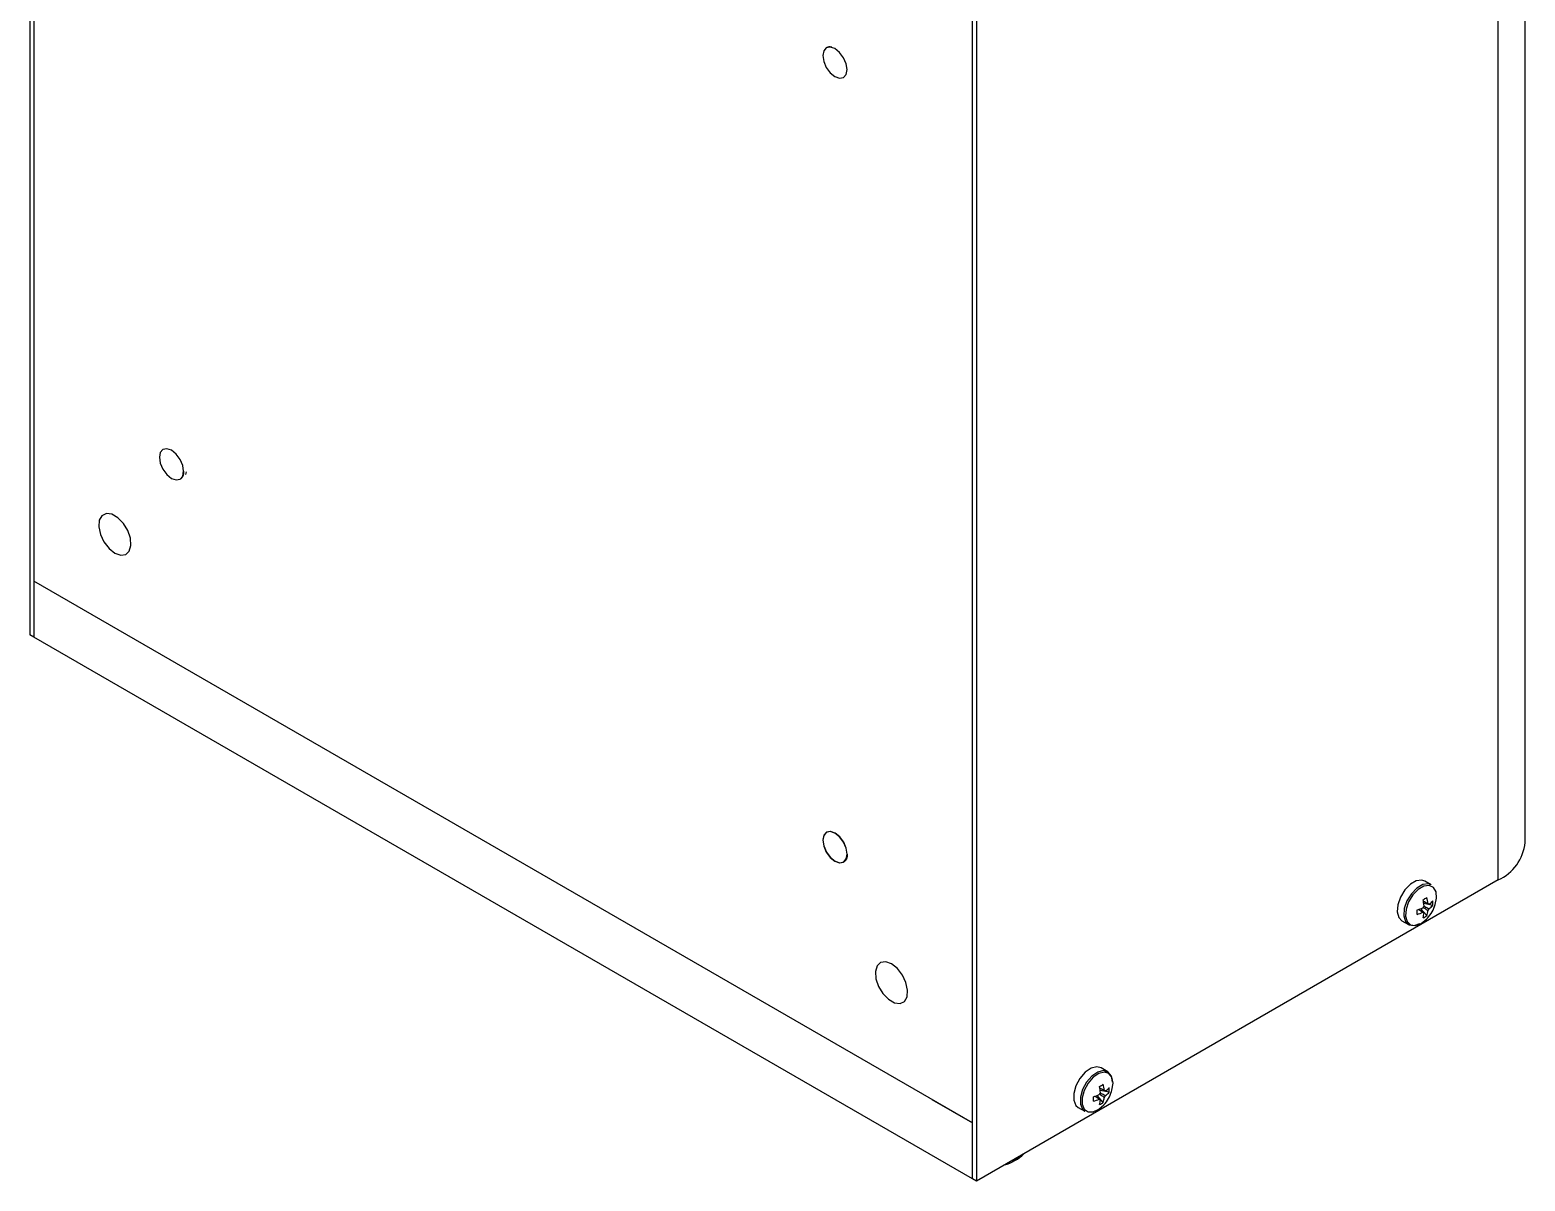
# Model space of a CAD drawing. Header units: millimetres. Extents: x 0 to 841, y 0 to 594.
# Drawn here: x 405.6 to 536.3, y 111.7 to 212.3 of the extents above; entities that cross this region are included whole.
import ezdxf

# ---------------------------------------------------------------- set-up
doc = ezdxf.new("R2010")
doc.units = ezdxf.units.MM

msp = doc.modelspace()

# ---------------------------------------------------------------- linework, layer by layer
at = {"color": 7, "linetype": 'Continuous', "lineweight": 25}
for p, q in [((405.641, 272.114), (405.64, 159.431)), ((405.995, 267.011), (405.993, 164.126)), ((536.323, 141.265), (536.324, 253.948)), ((533.979, 137.999), (533.981, 250.682)), ((488.017, 111.875), (488.019, 224.558)), ((488.373, 224.354), (488.371, 111.671)), ((474.939, 210.064), (474.937, 210.063)), ((476.748, 208.152), (476.75, 208.153)), ((419.286, 173.689), (419.247, 173.451)), ((405.993, 164.126), (405.993, 159.227)), ((488.017, 116.774), (405.993, 164.126)), ((405.993, 159.227), (405.64, 159.431)), ((488.017, 111.875), (405.993, 159.227)), ((474.956, 141.484), (474.936, 141.473)), ((474.943, 141.608), (474.961, 141.605)), ((533.979, 137.999), (488.371, 111.671)), ((528.127, 137.564), (527.555, 137.895)), ((528.259, 135.775), (527.47, 135.927)), ((527.743, 134.881), (527.216, 135.488)), ((525.555, 134.431), (526.128, 134.1)), ((499.843, 121.236), (499.27, 121.567)), ((499.458, 118.553), (498.931, 119.16)), ((499.975, 119.447), (499.186, 119.599)), ((484.482, 118.815), (488.017, 116.774)), ((497.27, 118.103), (497.843, 117.772)), ((488.017, 116.774), (488.017, 116.774)), ((488.017, 111.875), (488.017, 116.774)), ((488.371, 111.671), (488.017, 111.875))]:
    msp.add_line(p, q, dxfattribs=at)
at = {"color": 7, "linetype": 'Continuous', "lineweight": 25, "flags": 128}
for points in [[(474.937, 210.063), (475.018, 209.548), (475.248, 209.017), (475.592, 208.553), (475.998, 208.226), (476.404, 208.085), (476.748, 208.152), (476.978, 208.416), (477.059, 208.838), (476.978, 209.354), (476.748, 209.884), (476.404, 210.348), (475.998, 210.675), (475.592, 210.816), (475.248, 210.75), (475.018, 210.485), (474.937, 210.063)], [(474.939, 210.064), (475.02, 209.549), (475.25, 209.019), (475.594, 208.554), (476, 208.227), (476.406, 208.086), (476.75, 208.153), (476.98, 208.417), (477.06, 208.839), (476.98, 209.355), (476.75, 209.885), (476.406, 210.349), (476, 210.677), (475.594, 210.818), (475.25, 210.751), (475.02, 210.486), (474.939, 210.064)], [(419.075, 173.722), (418.994, 174.237), (418.764, 174.767), (418.42, 175.231), (418.014, 175.559), (417.608, 175.7), (417.264, 175.633), (417.034, 175.369), (416.953, 174.946), (417.034, 174.431), (417.264, 173.901), (417.608, 173.437), (418.014, 173.109), (418.42, 172.968), (418.764, 173.035), (418.994, 173.3), (419.075, 173.722)], [(416.953, 174.946), (417.034, 174.431), (417.264, 173.901), (417.608, 173.437), (418.014, 173.109), (418.42, 172.968), (418.764, 173.035), (418.994, 173.3), (419.075, 173.722), (418.994, 174.237), (418.764, 174.767), (418.42, 175.231), (418.014, 175.559), (417.608, 175.7), (417.264, 175.633), (417.034, 175.369), (416.953, 174.946)], [(413.064, 166.577), (413.575, 166.392), (414.017, 166.453), (414.33, 166.751), (414.472, 167.246), (414.424, 167.871), (414.193, 168.542), (413.809, 169.168), (413.324, 169.665), (412.804, 169.965), (412.32, 170.028), (411.936, 169.845), (411.704, 169.442), (411.656, 168.872), (411.798, 168.213), (412.111, 167.553), (412.553, 166.982), (413.064, 166.577)], [(474.936, 141.473), (475.017, 140.958), (475.247, 140.428), (475.591, 139.964), (475.997, 139.636), (476.403, 139.495), (476.747, 139.562), (476.977, 139.827), (477.058, 140.249), (476.977, 140.764), (476.747, 141.294), (476.403, 141.758), (475.997, 142.086), (475.591, 142.227), (475.247, 142.16), (475.017, 141.895), (474.936, 141.473)], [(477.077, 140.26), (476.996, 140.775), (476.766, 141.305), (476.422, 141.769), (476.016, 142.097), (475.61, 142.238), (475.266, 142.171), (475.036, 141.907), (474.956, 141.484), (475.036, 140.969), (475.266, 140.439), (475.61, 139.975), (476.016, 139.647), (476.422, 139.506), (476.766, 139.573), (476.996, 139.838), (477.077, 140.26)], [(527.555, 137.895), (527.299, 137.981), (526.815, 137.918), (526.295, 137.618), (525.81, 137.122), (525.426, 136.496), (525.195, 135.825), (525.147, 135.199), (525.289, 134.704), (525.555, 134.431)], [(528.127, 137.564), (527.872, 137.65), (527.387, 137.587), (526.868, 137.287), (526.383, 136.791), (525.999, 136.165), (525.767, 135.494), (525.719, 134.869), (525.862, 134.373), (526.175, 134.075), (526.617, 134.014), (527.127, 134.199), (527.127, 134.199)], [(480.946, 130.655), (480.436, 130.839), (479.994, 130.778), (479.681, 130.48), (479.538, 129.985), (479.586, 129.36), (479.818, 128.689), (480.202, 128.063), (480.687, 127.566), (481.206, 127.266), (481.691, 127.203), (482.075, 127.386), (482.307, 127.789), (482.355, 128.359), (482.212, 129.019), (481.899, 129.678), (481.457, 130.249), (480.946, 130.655)], [(499.27, 121.567), (498.901, 121.661), (498.401, 121.537), (497.884, 121.183), (497.419, 120.647), (497.068, 120.001), (496.88, 119.333), (496.88, 118.733), (497.068, 118.282), (497.27, 118.103)], [(500.257, 120.32), (500.162, 120.855), (499.889, 121.208), (499.474, 121.33), (498.974, 121.206), (498.457, 120.852), (497.991, 120.316), (497.641, 119.671), (497.453, 119.003), (497.453, 118.402), (497.64, 117.951), (497.843, 117.772)]]:
    msp.add_lwpolyline(points, dxfattribs=at)
at = {"color": 8, "linetype": 'Continuous', "lineweight": 25, "flags": 128}
for points in [[(528.47, 135.838), (528.587, 136.412), (528.541, 136.962), (528.317, 137.351), (527.947, 137.527), (527.48, 137.466), (526.979, 137.177), (526.511, 136.698), (526.141, 136.094), (525.917, 135.447), (525.871, 134.844), (526.008, 134.367), (526.31, 134.08), (526.736, 134.021), (527.229, 134.199), (527.229, 134.199)], [(527.229, 134.199), (527.722, 134.589), (527.794, 134.666)], [(500.308, 120.232), (500.216, 120.748), (499.953, 121.088), (499.553, 121.206), (499.071, 121.087), (498.572, 120.745), (498.123, 120.229), (497.786, 119.606), (497.604, 118.962), (497.604, 118.383), (497.785, 117.948), (498.123, 117.715), (498.571, 117.716), (499.07, 117.95), (499.509, 118.338)], [(500.186, 119.511), (500.216, 119.61), (500.308, 120.232)]]:
    msp.add_lwpolyline(points, dxfattribs=at)
at = {"color": 7, "linetype": 'Continuous', "lineweight": 25}
for centre, radius, start, end in [((532.319, 141.664), 4.023, 294.37372, 354.3045), ((524.26, 142.106), 6.629, 298.30045, 301.68801), ((523.527, 135.336), 3.987, 5.78758, 13.53598), ((523.863, 135.532), 3.99, 5.78935, 13.53178), ((527.812, 135.78), 0.155, 37.79007, 82.19403), ((526.687, 137.589), 2.12, 306.05958, 317.86638), ((526.04, 135.971), 2.228, 354.9506, 5.04323), ((525.757, 139.2), 3.989, 286.45775, 294.20223), ((520.258, 135.179), 6.632, 358.30517, 1.69175), ((525.756, 138.809), 3.99, 286.45878, 294.20119), ((528.11, 135.265), 0.777, 142.48043, 157.51442), ((527.515, 135.265), 0.155, 217.79524, 262.17857), ((525.385, 135.336), 2.12, 342.12485, 353.93219), ((526.466, 136.701), 2.223, 294.93833, 305.05013), ((525.724, 135.532), 2.121, 342.12418, 353.93048), ((525.423, 136.816), 3.2, 317.79225, 342.21229), ((527.217, 135.78), 0.776, 322.47969, 337.51859), ((526.687, 137.197), 2.12, 306.05886, 317.8671), ((497.473, 122.875), 3.991, 286.44591, 294.18572), ((491.968, 118.854), 6.638, 358.28934, 1.6737), ((499.825, 118.938), 0.776, 142.46501, 157.51097), ((495.983, 125.771), 6.619, 298.2827, 301.67494), ((495.242, 119.009), 3.988, 5.77359, 13.52085), ((497.44, 119.204), 2.12, 342.10934, 353.91986), ((495.583, 119.205), 3.986, 5.77112, 13.52332), ((497.139, 120.488), 3.2, 317.79225, 342.21229), ((499.528, 119.452), 0.155, 37.78394, 82.13326), ((498.933, 119.453), 0.776, 322.46879, 337.50547), ((498.404, 121.26), 2.118, 306.04245, 317.85564), ((498.404, 120.869), 2.119, 306.04221, 317.85403), ((497.759, 119.644), 2.225, 354.92856, 5.03756), ((497.473, 122.481), 3.989, 286.44406, 294.18757), ((499.23, 118.938), 0.155, 217.77049, 262.14671), ((497.1, 119.009), 2.122, 342.11282, 353.91604), ((498.181, 120.375), 2.226, 294.92859, 305.02905), ((489.942, 116.568), 3.59, 284.29369, 315.69938)]:
    msp.add_arc(centre, radius, start, end, dxfattribs=at)
at = {"color": 8, "linetype": 'Continuous', "lineweight": 25}
msp.add_arc((490.009, 116.925), 3.763, 292.54301, 307.45037, dxfattribs=at)
at = {"color": 7, "linetype": 'Continuous', "lineweight": 25}
for points, knots in [([(475.283, 210.766), (475.299, 210.775), (475.412, 210.846), (475.57, 210.872), (475.721, 210.831), (475.737, 210.827)], [0, 0, 0, 0, 0.125609, 0.9083157, 1, 1, 1, 1]), ([(419.075, 173.722), (419.073, 173.649), (419.071, 173.486), (419.002, 173.262), (418.901, 173.116), (418.813, 173.067), (418.793, 173.056)], [0, 0, 0, 0, 0.23790379, 0.5329581, 0.89404891, 1, 1, 1, 1]), ([(477.077, 140.26), (477.076, 140.187), (477.073, 140.024), (477.004, 139.8), (476.903, 139.654), (476.815, 139.605), (476.795, 139.594)], [0, 0, 0, 0, 0.2379043, 0.5329585, 0.8940528, 1, 1, 1, 1]), ([(527.427, 136.128), (527.524, 136.082), (527.659, 136.018), (527.795, 135.953), (527.833, 135.934)], [0, 0, 0, 0, 0.7159547, 1, 1, 1, 1]), ([(527.935, 135.875), (527.893, 135.896), (527.725, 135.978), (527.556, 136.06), (527.428, 136.122)], [0, 0, 0, 0, 0.2471257, 1, 1, 1, 1]), ([(527.392, 135.17), (527.357, 135.194), (527.233, 135.279), (527.109, 135.364), (527.021, 135.425)], [0, 0, 0, 0, 0.2839823, 1, 1, 1, 1]), ([(527.027, 135.427), (527.144, 135.347), (527.3, 135.242), (527.455, 135.137), (527.494, 135.112)], [0, 0, 0, 0, 0.7529246, 1, 1, 1, 1]), ([(527.833, 135.307), (527.795, 135.333), (527.652, 135.429), (527.51, 135.525), (527.407, 135.596)], [0, 0, 0, 0, 0.2703357, 1, 1, 1, 1]), ([(527.472, 135.709), (527.585, 135.654), (527.739, 135.579), (527.893, 135.504), (527.935, 135.483)], [0, 0, 0, 0, 0.7296696, 1, 1, 1, 1]), ([(499.108, 118.843), (499.072, 118.867), (498.948, 118.951), (498.825, 119.036), (498.736, 119.097)], [0, 0, 0, 0, 0.2838535, 1, 1, 1, 1]), ([(498.742, 119.099), (498.86, 119.02), (499.015, 118.914), (499.171, 118.81), (499.209, 118.784)], [0, 0, 0, 0, 0.7530301, 1, 1, 1, 1]), ([(499.549, 118.98), (499.51, 119.005), (499.368, 119.101), (499.227, 119.197), (499.124, 119.267)], [0, 0, 0, 0, 0.2711948, 1, 1, 1, 1]), ([(499.143, 119.801), (499.24, 119.754), (499.375, 119.69), (499.51, 119.625), (499.549, 119.606)], [0, 0, 0, 0, 0.7158443, 1, 1, 1, 1]), ([(499.65, 119.548), (499.609, 119.568), (499.44, 119.65), (499.271, 119.732), (499.144, 119.794)], [0, 0, 0, 0, 0.2472163, 1, 1, 1, 1]), ([(499.188, 119.381), (499.3, 119.326), (499.455, 119.251), (499.609, 119.176), (499.65, 119.156)], [0, 0, 0, 0, 0.7296344, 1, 1, 1, 1])]:
    msp.add_open_spline(points, degree=3, knots=knots, dxfattribs=at)

doc.saveas('drawing.dxf')
